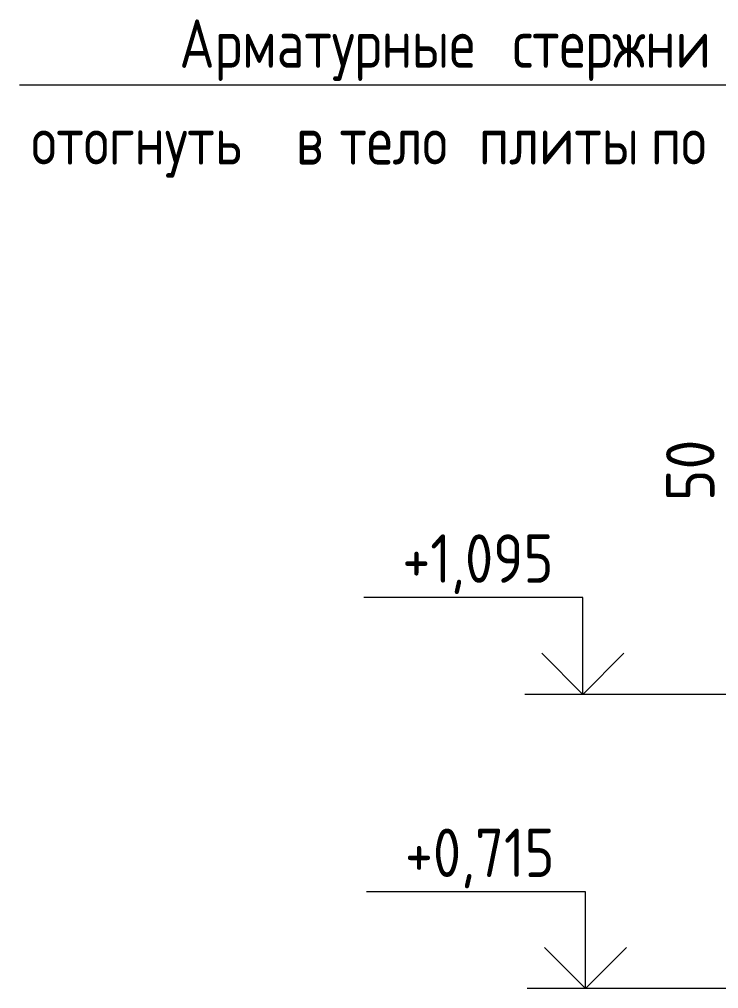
# Model space of a CAD drawing. Header units: millimetres. Extents: x 67134 to 121466, y -4758 to 13821.
# Drawn here: x 112480 to 113383, y 715 to 1967 of the extents above; entities that cross this region are included whole.
import ezdxf

# ---------------------------------------------------------------- set-up
doc = ezdxf.new("R2010")
doc.units = ezdxf.units.MM
for name, color, linetype, lineweight in [('AA_Dim', 7, 'Continuous', 9), ('AA_Dim-25', 7, 'Continuous', 9), ('AA_Vinoska', 7, 'Continuous', 9), ('AA_Visotnaya otmetka', 7, 'Continuous', 9)]:
    doc.layers.add(name, color=color, linetype=linetype, lineweight=lineweight)
doc.styles.add('GOST Common_1', font='GOST Common.ttf', dxfattribs={"width": 0.85, "height": 62.5})
doc.styles.add('ISOCPEUR_6', font='isocpeur.ttf', dxfattribs={"width": 0.85, "height": 62.5})
doc.styles.add('ISOCPEUR_7', font='isocpeur.ttf', dxfattribs={"width": 0.9, "height": 62.5})
doc.dimstyles.new('00_Точн_3_знака__прозр__2', dxfattribs={"dimscale": 304.8, "dimtxt": 62.248823, "dimasz": 0.139436, "dimexe": 0.123031, "dimexo": 0.082021, "dimgap": 0.008202, "dimtad": 1, "dimdec": 3, "dimrnd": 0.001, "dimdsep": 46, "dimtxsty": 'ISOCPEUR_7', "dimblk1": 'OBLIQUE', "dimblk2": 'OBLIQUE', "dimsah": 1, "dimcen": 0.09, "dimdle": 0.123031, "dimazin": 0, "dimtfac": 1, "dimtdec": 4, "dimtix": 1, "dimtmove": 1, "dimatfit": 3, "dimfxl": 1, "dimtvp": 1, "dimtolj": 1, "dimtzin": 0, "dimlwd": 18, "dimlwe": 18, "dimarcsym": 2})

# ---------------------------------------------------------------- blocks, each defined once
blk = doc.blocks.new('010_Текст с выноской - Текст 2 строки-4111793-Схема обрамления отверстия в стене')
at = {"layer": 'AA_Vinoska'}
blk.add_line((8407.9, 1882.1), (9532.9, 1882.1), dxfattribs=at)
blk = doc.blocks.new('DIMBLOCK182-Схема обрамления отверстия в стене')
at = {"layer": 'AA_Dim-25', "lineweight": 18}
for p, q in [((113399.3, 1423.5), (113399.3, 1319.5)), ((113677.5, 1330), (113489.3, 1330)), ((113526.8, 1280), (113526.8, 1330)), ((113526.8, 1330), (113677.5, 1330)), ((113399.3, 1319.5), (113526.8, 1305)), ((113697, 1280), (113489.3, 1280)), ((113526.8, 1280), (113697, 1280))]:
    blk.add_line(p, q, dxfattribs=at)
at = {"layer": 'AA_Dim-25', "lineweight": 30}
for p, q in [((113526.8, 1330), (113505.6, 1351.3)), ((113526.8, 1330), (113548.1, 1308.8)), ((113526.8, 1280), (113505.6, 1301.2)), ((113526.8, 1280), (113548.1, 1258.7))]:
    blk.add_line(p, q, dxfattribs=at)
at = {"layer": 'AA_Dim-25', "color": 0, "lineweight": 18, "insert": (113315.2, 1344.5), "char_height": 62.5, "width": 94.81, "attachment_point": 1, "rotation": 90, "line_spacing_factor": 1.149209, "style": 'ISOCPEUR_7'}
blk.add_mtext('50', dxfattribs=at)
blk = doc.blocks.new('_Oblique')
at = {"color": 0, "linetype": 'ByBlock', "lineweight": -2}
blk.add_line((-0.5, -0.5), (0.5, 0.5), dxfattribs=at)
blk = doc.blocks.new('Высотные отметки - Стрелка вверх-400292-Схема обрамления отверстия в стене')
at = {"layer": 'AA_Vinoska'}
for p, q in [((9135.2, 1220), (8852.7, 1220)), ((9135.2, 1095), (9135.2, 1220)), ((9135.2, 1095), (9082.2, 1148)), ((9135.2, 1095), (9188.2, 1148)), ((9210.2, 1095), (9060.2, 1095))]:
    blk.add_line(p, q, dxfattribs=at)

msp = doc.modelspace()

# ---------------------------------------------------------------- linework, layer by layer
at = {"layer": 'AA_Visotnaya otmetka'}
for p, q in [((114297.7664, 1095), (113207.7217, 1095)), ((114424.8268, 715), (113211.0653, 715))]:
    msp.add_line(p, q, dxfattribs=at)

# ---------------------------------------------------------------- block references
at = {"layer": 'AA_Vinoska'}
for name in ['010_Текст с выноской - Текст 2 строки-4111793-Схема обрамления отверстия в стене', 'Высотные отметки - Стрелка вверх-400292-Схема обрамления отверстия в стене']:
    msp.add_blockref(name, (104072.5241, 0), dxfattribs=at)
at = {"layer": 'AA_Visotnaya otmetka'}
msp.add_blockref('Высотные отметки - Стрелка вверх-400292-Схема обрамления отверстия в стене', (104075.8678, -380), dxfattribs=at)

# ---------------------------------------------------------------- texts
at = {"layer": 'AA_Vinoska', "char_height": 62.5, "attachment_point": 1, "style": 'GOST Common_1'}
for s, insert, width in [('Арматурные', (112686.8555, 1966.707), 499.15068), ('\\fGOST Common|b0|i0|c204|p34|;\\W.85; ', (113098.696, 1966.707), 22.146617), ('стержни', (113116.9688, 1966.707), 339.013602), ('\\fGOST Common|b0|i0|c204|p34|;\\W.85; ', (112818.9995, 1841.707), 22.146617), ('\\fGOST Common|b0|i0|c204|p34|;\\W.85; ', (112875.2235, 1841.707), 22.146617), ('\\fGOST Common|b0|i0|c204|p34|;\\W.85; ', (113055.1402, 1841.707), 22.146617), ('\\fGOST Common|b0|i0|c204|p34|;\\W.85; ', (113277.2248, 1841.707), 22.146617), ('\\fGOST Common|b0|i0|c204|p34|;\\W.85; ', (113371.3999, 1841.707), 22.146617), ('отогнуть', (112495.7118, 1841.707), 391.824766), ('\\fGOST Common|b0|i0|c204|p34|;\\W.85;в', (112837.2723, 1841.707), 45.99682), ('тело', (112893.4963, 1841.707), 195.912383), ('плиты', (113073.4129, 1841.707), 247.019961), ('по', (113295.4976, 1841.707), 91.993641)]:
    msp.add_mtext(s, dxfattribs=dict(at, insert=insert, width=width))
at = {"layer": 'AA_Visotnaya otmetka', "char_height": 62.5, "width": 229.30959, "attachment_point": 1, "line_spacing_factor": 1.149209, "style": 'ISOCPEUR_6'}
for s, insert in [('+1,095', (112974.676, 1301.6535)), ('+0,715', (112978.0197, 921.6535))]:
    msp.add_mtext(s, dxfattribs=dict(at, insert=insert))

# ---------------------------------------------------------------- dimensions: what is measured, and where the dimension line sits
at = {"layer": 'AA_Dim', "lineweight": 18}
dim = msp.add_linear_dim(base=(113526.8235, 1330), p1=(113722.0241, 1280), p2=(113702.5241, 1330), angle=90, dimstyle='00_Точн_3_знака__прозр__2', override={"dimpost": '<>', "dimfxl": 53.667961}, dxfattribs=at)
dim.commit()
dim.dimension.update_dxf_attribs({"geometry": 'DIMBLOCK182-Схема обрамления отверстия в стене', "text_midpoint": (113356.8367, 1391.8927), "dimtype": 160, "text_rotation": 90})

doc.saveas('drawing.dxf')
